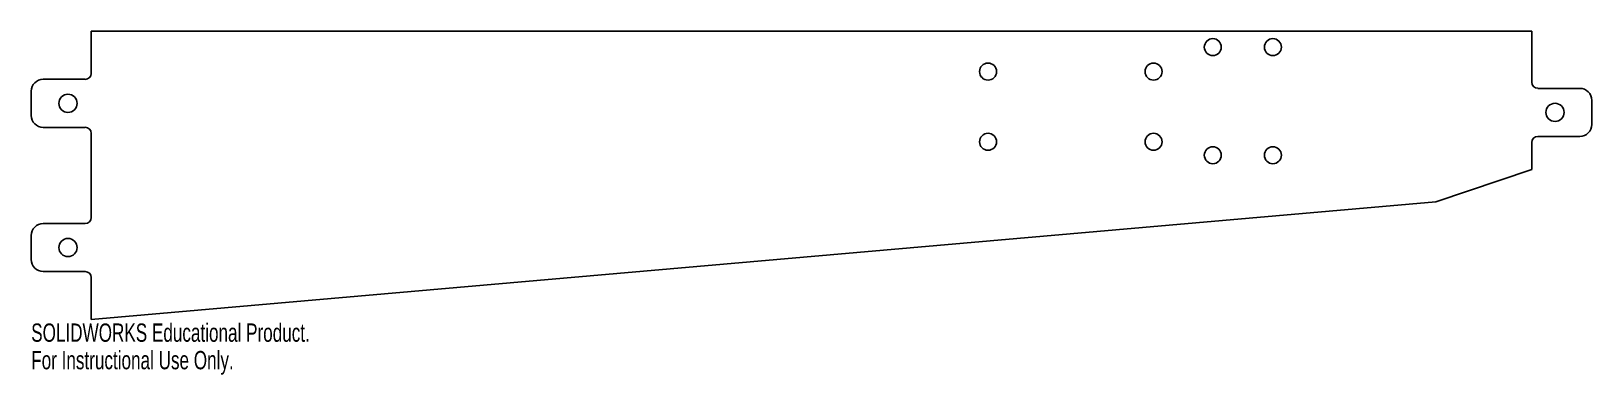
# Model space of a CAD drawing. Header units: inches. Extents: x -8.1 to 8.1, y -2.1 to 1.5.
import ezdxf

# ---------------------------------------------------------------- set-up
doc = ezdxf.new("R2010")
doc.units = ezdxf.units.IN
doc.header["$MEASUREMENT"] = 0
doc.styles.add('SLDTEXTSTYLE0', font='TXT', dxfattribs={"width": 0.7})

msp = doc.modelspace()

# ---------------------------------------------------------------- linework, layer by layer
at = {"color": 7, "linetype": 'Continuous', "lineweight": 25}
for p, q in [((7.5, 1.5), (-7.5, 1.5)), ((-7.5, 1.5), (-7.5, 1.062)), ((7.5, 0.969), (7.5, 1.5)), ((-8, 1), (-7.562, 1)), ((-8.125, 0.625), (-8.125, 0.875)), ((7.562, 0.906), (8, 0.906)), ((8.125, 0.781), (8.125, 0.531)), ((-7.562, 0.5), (-8, 0.5)), ((-7.5, 0.438), (-7.5, -0.438)), ((7.5, 0.062), (7.5, 0.344)), ((7.562, 0.406), (8, 0.406)), ((7.5, 0.062), (6.5, -0.275)), ((6.5, -0.275), (-7.5, -1.5)), ((-8.125, -0.625), (-8.125, -0.875)), ((-7.562, -0.5), (-8, -0.5)), ((-8, -1), (-7.562, -1)), ((-7.5, -1.062), (-7.5, -1.5))]:
    msp.add_line(p, q, dxfattribs=at)
for centre, radius in [((4.179, 1.335), 0.0885), ((4.179, 1.335), 0.0885), ((4.804, 1.335), 0.0885), ((4.804, 1.335), 0.0885), ((1.838, 1.08), 0.0885), ((1.838, 1.08), 0.0885), ((3.562, 1.08), 0.0885), ((3.562, 1.08), 0.0885), ((-7.742, 0.75), 0.0945), ((-7.742, 0.75), 0.0945), ((7.742, 0.656), 0.0945), ((7.742, 0.656), 0.0945), ((1.838, 0.35), 0.0885), ((1.838, 0.35), 0.0885), ((3.562, 0.35), 0.0885), ((3.562, 0.35), 0.0885), ((4.179, 0.21), 0.0885), ((4.179, 0.21), 0.0885), ((4.804, 0.21), 0.0885), ((4.804, 0.21), 0.0885), ((-7.742, -0.75), 0.0945), ((-7.742, -0.75), 0.0945)]:
    msp.add_circle(centre, radius, dxfattribs=at)
for centre, radius, start, end in [((-8, 0.875), 0.125, 90, 180), ((-7.562, 1.062), 0.0625, 270, 0), ((7.562, 0.969), 0.0625, 180, 270), ((8, 0.781), 0.125, 0, 90), ((-8, 0.625), 0.125, 180, 270), ((-7.562, 0.438), 0.0625, 0, 90), ((8, 0.531), 0.125, 270, 0), ((7.562, 0.344), 0.0625, 90, 180), ((-7.562, -0.438), 0.0625, 270, 0), ((-8, -0.625), 0.125, 90, 180), ((-8, -0.875), 0.125, 180, 270), ((-7.562, -1.062), 0.0625, 0, 90)]:
    msp.add_arc(centre, radius, start, end, dxfattribs=at)

# ---------------------------------------------------------------- texts
at = {"color": 7, "linetype": 'Continuous', "char_height": 0.1903, "attachment_point": 1, "style": 'SLDTEXTSTYLE0'}
for s, insert in [('SOLIDWORKS Educational Product.', (-8.125, -1.54)), ('For Instructional Use Only.', (-8.125, -1.826))]:
    msp.add_mtext(s, dxfattribs=dict(at, insert=insert))

doc.saveas('drawing.dxf')
